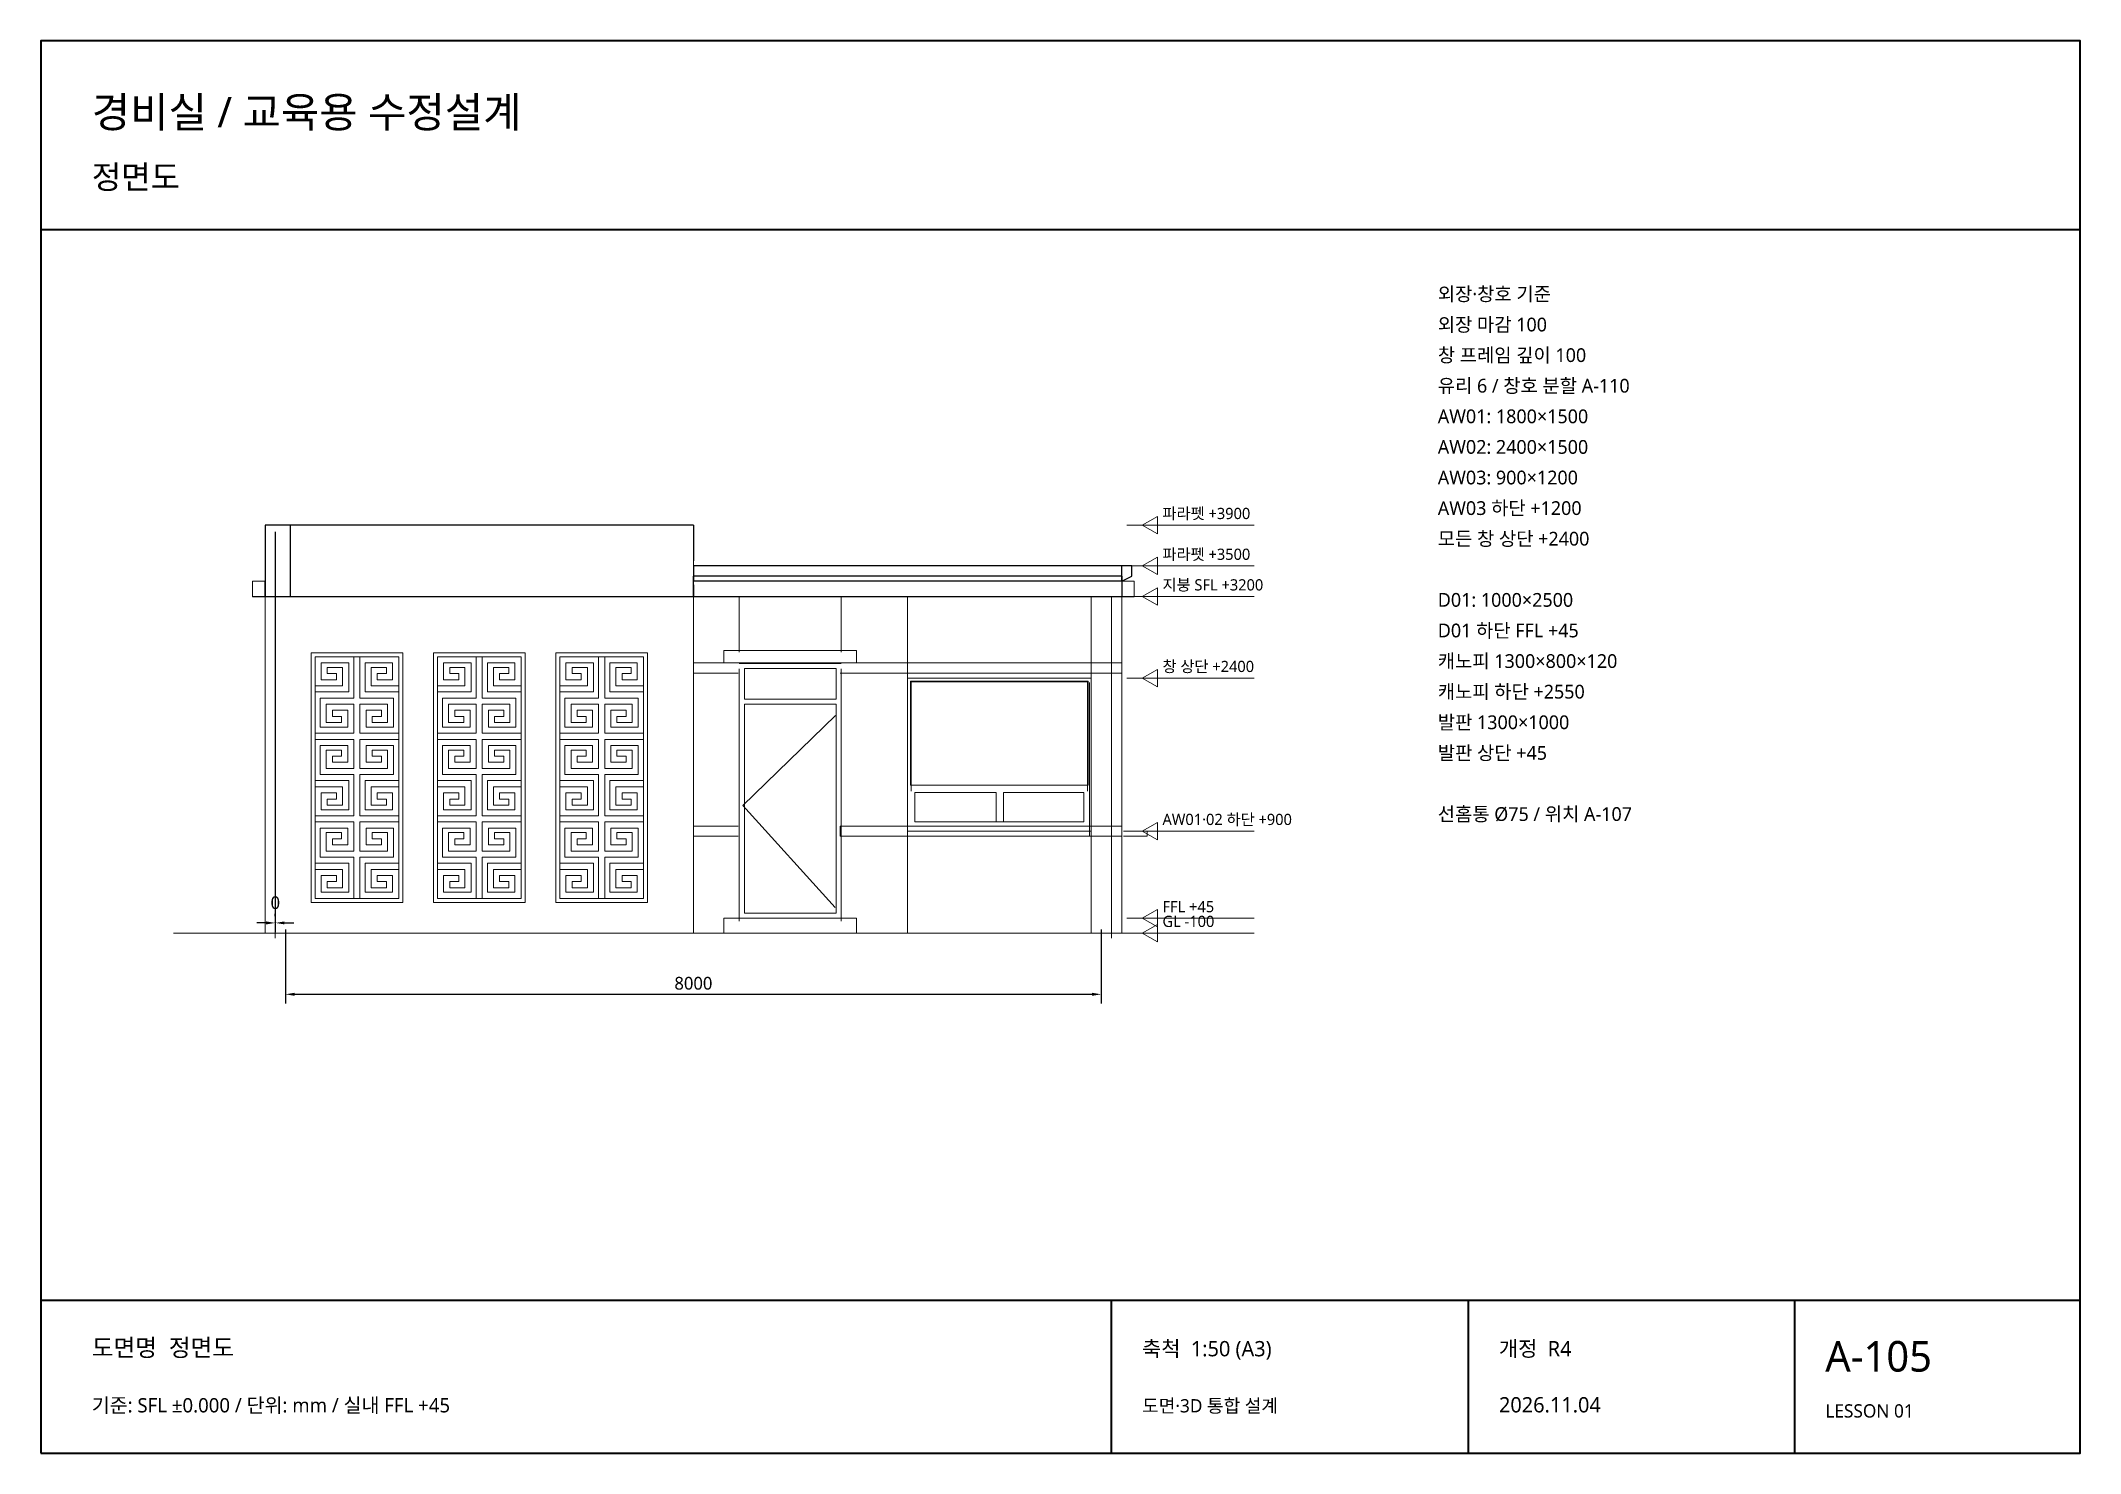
# Model space of a CAD drawing. Header units: millimetres. Extents: x 500 to 20500, y 500 to 14350.
import ezdxf

# ---------------------------------------------------------------- set-up
doc = ezdxf.new("R2010")
doc.units = ezdxf.units.MM
for name, color, linetype, lineweight in [('A-FINISH', 8, 'Continuous', 13), ('A-FRAME', 4, 'Continuous', 18), ('A-ROOF', 7, 'Continuous', 25), ('BORDER', 7, 'Continuous', 35), ('DIM', 8, 'Continuous', 13), ('GRID', 8, 'Continuous', 13), ('TEXT', 7, 'Continuous', 18)]:
    doc.layers.add(name, color=color, linetype=linetype, lineweight=lineweight)
doc.styles.add('KOREAN', font='malgun.ttf')
doc.dimstyles.get("Standard").update_dxf_attribs({"dimtxt": 2.5, "dimasz": 2.5, "dimexe": 1.25, "dimexo": 0.625, "dimtad": 1, "dimcen": 2.5, "dimazin": 3, "dimtfac": 1, "dimtmove": 0, "dimatfit": 3})

msp = doc.modelspace()

# ---------------------------------------------------------------- linework, layer by layer
at = {"layer": 'A-FINISH'}
for p, q in [((2699, 9600), (2699, 9011.765)), ((2699, 9600), (2699, 5600)), ((2700, 9600), (2700, 5600)), ((2700, 9600), (6899.802, 9600)), ((6899.802, 9600), (6899.802, 5600)), ((2697.5, 9050), (2577.5, 9050)), ((2577.5, 8900), (2577.5, 9050)), ((2697.5, 9050), (2697.5, 8900)), ((11222.5, 9050), (11102.5, 9050)), ((11102.5, 8900), (11102.5, 9050)), ((11222.5, 9050), (11222.5, 8900)), ((2577.5, 8900), (2697.5, 8900)), ((2577.5, 8897), (2577.5, 8900)), ((2577.5, 8897), (2697.5, 8897)), ((2697.5, 8900), (2697.5, 8897)), ((2699, 8894.118), (2699, 5600)), ((2800, 8900), (2700, 8900)), ((2700, 5600), (2700, 8900)), ((7350, 8900), (2800, 8900)), ((2800, 5600), (2800, 8900)), ((7350, 8900), (7350, 8428.571)), ((8350, 8900), (7350, 8900)), ((7350, 8354.167), (7350, 8900)), ((9000, 8900), (8350, 8900)), ((8350, 8428.571), (8350, 8900)), ((8350, 8900), (8350, 8354.167)), ((9000, 8900), (9000, 5600)), ((10800, 8900), (9000, 8900)), ((9000, 8100), (9000, 8900)), ((11000, 8900), (10800, 8900)), ((10800, 5600), (10800, 8900)), ((10800, 8900), (10800, 8100)), ((11000, 8900), (11000, 5600)), ((11100, 8900), (11000, 8900)), ((11100, 8900), (11100, 5600)), ((11102.5, 8900), (11222.5, 8900)), ((11102.5, 8897), (11102.5, 8900)), ((11102.5, 8897), (11222.5, 8897)), ((11222.5, 8900), (11222.5, 8897)), ((3149.901, 8350), (3149.901, 5900)), ((4049.901, 8350), (3149.901, 8350)), ((4009.901, 8310), (3189.901, 8310)), ((3189.901, 8310), (3189.901, 5940)), ((3249.901, 8250), (3519.901, 8250)), ((3249.901, 8085), (3249.901, 8250)), ((3309.901, 8145), (3309.901, 8205)), ((3309.901, 8205), (3459.901, 8205)), ((3459.901, 8025), (3459.901, 8205)), ((3519.901, 7965), (3519.901, 8250)), ((3569.901, 8310), (3569.901, 7905)), ((3629.901, 8310), (3629.901, 7905)), ((3949.901, 8250), (3679.901, 8250)), ((3679.901, 7965), (3679.901, 8250)), ((3739.901, 8025), (3739.901, 8205)), ((3889.901, 8205), (3739.901, 8205)), ((3889.901, 8145), (3889.901, 8205)), ((3949.901, 8085), (3949.901, 8250)), ((4009.901, 8310), (4009.901, 5940)), ((4049.901, 8350), (4049.901, 5900)), ((5249.901, 8350), (4349.901, 8350)), ((4349.901, 8350), (4349.901, 5900)), ((5209.901, 8310), (4389.901, 8310)), ((4389.901, 8310), (4389.901, 5940)), ((4449.901, 8250), (4719.901, 8250)), ((4449.901, 8085), (4449.901, 8250)), ((4509.901, 8145), (4509.901, 8205)), ((4509.901, 8205), (4659.901, 8205)), ((4659.901, 8025), (4659.901, 8205)), ((4719.901, 7965), (4719.901, 8250)), ((4769.901, 8310), (4769.901, 7905)), ((4829.901, 8310), (4829.901, 7905)), ((5149.901, 8250), (4879.901, 8250)), ((4879.901, 7965), (4879.901, 8250)), ((4939.901, 8025), (4939.901, 8205)), ((5089.901, 8205), (4939.901, 8205)), ((5089.901, 8145), (5089.901, 8205)), ((5149.901, 8085), (5149.901, 8250)), ((5209.901, 8310), (5209.901, 5940)), ((5249.901, 8350), (5249.901, 5900)), ((5549.901, 8350), (5549.901, 5900)), ((6449.901, 8350), (5549.901, 8350)), ((6409.901, 8310), (5589.901, 8310)), ((5589.901, 8310), (5589.901, 5940)), ((5649.901, 8250), (5919.901, 8250)), ((5649.901, 8085), (5649.901, 8250)), ((5709.901, 8145), (5709.901, 8205)), ((5709.901, 8205), (5859.901, 8205)), ((5859.901, 8025), (5859.901, 8205)), ((5919.901, 7965), (5919.901, 8250)), ((5969.901, 8310), (5969.901, 7905)), ((6029.901, 8310), (6029.901, 7905)), ((6349.901, 8250), (6079.901, 8250)), ((6079.901, 7965), (6079.901, 8250)), ((6139.901, 8025), (6139.901, 8205)), ((6289.901, 8205), (6139.901, 8205)), ((6289.901, 8145), (6289.901, 8205)), ((6349.901, 8085), (6349.901, 8250)), ((6409.901, 8310), (6409.901, 5940)), ((6449.901, 8350), (6449.901, 5900)), ((7229.95, 8250), (6899.802, 8250)), ((8500, 8370), (7200, 8370)), ((7200, 8250), (7200, 8370)), ((7200, 8250), (8500, 8250)), ((7350, 8245), (8350, 8245)), ((11100, 8250), (8454.62, 8250)), ((8500, 8370), (8500, 8250)), ((2699, 8150), (2699, 6950)), ((2699, 8110), (2699, 7705)), ((2699, 8110), (2699, 6990)), ((2699, 7885), (2699, 8050)), ((2699, 7765), (2699, 8050)), ((2699, 7945), (2699, 8005)), ((2699, 7825), (2699, 8005)), ((3189.901, 8025), (3459.901, 8025)), ((3399.901, 8085), (3249.901, 8085)), ((3309.901, 8145), (3399.901, 8145)), ((3399.901, 8085), (3399.901, 8145)), ((4009.901, 8025), (3739.901, 8025)), ((3799.901, 8085), (3799.901, 8145)), ((3889.901, 8145), (3799.901, 8145)), ((3799.901, 8085), (3949.901, 8085)), ((4389.901, 8025), (4659.901, 8025)), ((4599.901, 8085), (4449.901, 8085)), ((4509.901, 8145), (4599.901, 8145)), ((4599.901, 8085), (4599.901, 8145)), ((5209.901, 8025), (4939.901, 8025)), ((4999.901, 8085), (4999.901, 8145)), ((5089.901, 8145), (4999.901, 8145)), ((4999.901, 8085), (5149.901, 8085)), ((5589.901, 8025), (5859.901, 8025)), ((5799.901, 8085), (5649.901, 8085)), ((5709.901, 8145), (5799.901, 8145)), ((5799.901, 8085), (5799.901, 8145)), ((6409.901, 8025), (6139.901, 8025)), ((6199.901, 8085), (6199.901, 8145)), ((6289.901, 8145), (6199.901, 8145)), ((6199.901, 8085), (6349.901, 8085)), ((7340, 8150), (6899.802, 8150)), ((7350, 8192.857), (7350, 5717.857)), ((11100, 8150), (8339.604, 8150)), ((8350, 5717.857), (8350, 8192.857)), ((9000, 8100), (10800, 8100)), ((10785, 6554.039), (10785, 8056.539)), ((2699, 7885), (2699, 7945)), ((3189.901, 7965), (3519.901, 7965)), ((3239.901, 7905), (3239.901, 7620)), ((3569.901, 7905), (3239.901, 7905)), ((3299.901, 7845), (3299.901, 7665)), ((3569.901, 7845), (3299.901, 7845)), ((3569.901, 7845), (3569.901, 7560)), ((3629.901, 7905), (3959.901, 7905)), ((3629.901, 7845), (3629.901, 7560)), ((3629.901, 7845), (3899.901, 7845)), ((4009.901, 7965), (3679.901, 7965)), ((3899.901, 7845), (3899.901, 7665)), ((3959.901, 7905), (3959.901, 7620)), ((4389.901, 7965), (4719.901, 7965)), ((4439.901, 7905), (4439.901, 7620)), ((4769.901, 7905), (4439.901, 7905)), ((4499.901, 7845), (4499.901, 7665)), ((4769.901, 7845), (4499.901, 7845)), ((4769.901, 7845), (4769.901, 7560)), ((4829.901, 7905), (5159.901, 7905)), ((4829.901, 7845), (4829.901, 7560)), ((4829.901, 7845), (5099.901, 7845)), ((5209.901, 7965), (4879.901, 7965)), ((5099.901, 7845), (5099.901, 7665)), ((5159.901, 7905), (5159.901, 7620)), ((5589.901, 7965), (5919.901, 7965)), ((5639.901, 7905), (5639.901, 7620)), ((5969.901, 7905), (5639.901, 7905)), ((5699.901, 7845), (5699.901, 7665)), ((5969.901, 7845), (5699.901, 7845)), ((5969.901, 7845), (5969.901, 7560)), ((6029.901, 7905), (6359.901, 7905)), ((6029.901, 7845), (6029.901, 7560)), ((6029.901, 7845), (6299.901, 7845)), ((6409.901, 7965), (6079.901, 7965)), ((6299.901, 7845), (6299.901, 7665)), ((6359.901, 7905), (6359.901, 7620)), ((2699, 7705), (2699, 7420)), ((2699, 7645), (2699, 7360)), ((2699, 7645), (2699, 7465)), ((3509.901, 7620), (3239.901, 7620)), ((3449.901, 7665), (3299.901, 7665)), ((3359.901, 7785), (3359.901, 7725)), ((3359.901, 7785), (3509.901, 7785)), ((3449.901, 7725), (3359.901, 7725)), ((3449.901, 7725), (3449.901, 7665)), ((3509.901, 7785), (3509.901, 7620)), ((3689.901, 7785), (3689.901, 7620)), ((3839.901, 7785), (3689.901, 7785)), ((3689.901, 7620), (3959.901, 7620)), ((3749.901, 7725), (3749.901, 7665)), ((3749.901, 7725), (3839.901, 7725)), ((3749.901, 7665), (3899.901, 7665)), ((3839.901, 7785), (3839.901, 7725)), ((4709.901, 7620), (4439.901, 7620)), ((4649.901, 7665), (4499.901, 7665)), ((4559.901, 7785), (4559.901, 7725)), ((4559.901, 7785), (4709.901, 7785)), ((4649.901, 7725), (4559.901, 7725)), ((4649.901, 7725), (4649.901, 7665)), ((4709.901, 7785), (4709.901, 7620)), ((4889.901, 7785), (4889.901, 7620)), ((5039.901, 7785), (4889.901, 7785)), ((4889.901, 7620), (5159.901, 7620)), ((4949.901, 7725), (4949.901, 7665)), ((4949.901, 7725), (5039.901, 7725)), ((4949.901, 7665), (5099.901, 7665)), ((5039.901, 7785), (5039.901, 7725)), ((5909.901, 7620), (5639.901, 7620)), ((5849.901, 7665), (5699.901, 7665)), ((5759.901, 7785), (5759.901, 7725)), ((5759.901, 7785), (5909.901, 7785)), ((5849.901, 7725), (5759.901, 7725)), ((5849.901, 7725), (5849.901, 7665)), ((5909.901, 7785), (5909.901, 7620)), ((6089.901, 7785), (6089.901, 7620)), ((6239.901, 7785), (6089.901, 7785)), ((6089.901, 7620), (6359.901, 7620)), ((6149.901, 7725), (6149.901, 7665)), ((6149.901, 7725), (6239.901, 7725)), ((6149.901, 7665), (6299.901, 7665)), ((6239.901, 7785), (6239.901, 7725)), ((8294.604, 7735), (7385, 6850)), ((2699, 7585), (2699, 7420)), ((2699, 7585), (2699, 7525)), ((2699, 7525), (2699, 7465)), ((3189.901, 7560), (3569.901, 7560)), ((3189.901, 7500), (3569.901, 7500)), ((3509.901, 7440), (3239.901, 7440)), ((3239.901, 7155), (3239.901, 7440)), ((3509.901, 7275), (3509.901, 7440)), ((3569.901, 7215), (3569.901, 7500)), ((3629.901, 7560), (4009.901, 7560)), ((3629.901, 7500), (4009.901, 7500)), ((3629.901, 7215), (3629.901, 7500)), ((3689.901, 7440), (3959.901, 7440)), ((3689.901, 7275), (3689.901, 7440)), ((3959.901, 7155), (3959.901, 7440)), ((4389.901, 7560), (4769.901, 7560)), ((4389.901, 7500), (4769.901, 7500)), ((4709.901, 7440), (4439.901, 7440)), ((4439.901, 7155), (4439.901, 7440)), ((4709.901, 7275), (4709.901, 7440)), ((4769.901, 7215), (4769.901, 7500)), ((4829.901, 7560), (5209.901, 7560)), ((4829.901, 7500), (5209.901, 7500)), ((4829.901, 7215), (4829.901, 7500)), ((4889.901, 7440), (5159.901, 7440)), ((4889.901, 7275), (4889.901, 7440)), ((5159.901, 7155), (5159.901, 7440)), ((5589.901, 7560), (5969.901, 7560)), ((5589.901, 7500), (5969.901, 7500)), ((5909.901, 7440), (5639.901, 7440)), ((5639.901, 7155), (5639.901, 7440)), ((5909.901, 7275), (5909.901, 7440)), ((5969.901, 7215), (5969.901, 7500)), ((6029.901, 7560), (6409.901, 7560)), ((6029.901, 7500), (6409.901, 7500)), ((6029.901, 7215), (6029.901, 7500)), ((6089.901, 7440), (6359.901, 7440)), ((6089.901, 7275), (6089.901, 7440)), ((6359.901, 7155), (6359.901, 7440)), ((2699, 7015), (2699, 7300)), ((2699, 7075), (2699, 7240)), ((2699, 6990), (2699, 7240)), ((3299.901, 7215), (3299.901, 7395)), ((3449.901, 7395), (3299.901, 7395)), ((3569.901, 7215), (3299.901, 7215)), ((3359.901, 7275), (3359.901, 7335)), ((3449.901, 7335), (3359.901, 7335)), ((3359.901, 7275), (3509.901, 7275)), ((3449.901, 7335), (3449.901, 7395)), ((3629.901, 7215), (3899.901, 7215)), ((3839.901, 7275), (3689.901, 7275)), ((3749.901, 7335), (3749.901, 7395)), ((3749.901, 7395), (3899.901, 7395)), ((3749.901, 7335), (3839.901, 7335)), ((3839.901, 7275), (3839.901, 7335)), ((3899.901, 7215), (3899.901, 7395)), ((4499.901, 7215), (4499.901, 7395)), ((4649.901, 7395), (4499.901, 7395)), ((4769.901, 7215), (4499.901, 7215)), ((4559.901, 7275), (4559.901, 7335)), ((4649.901, 7335), (4559.901, 7335)), ((4559.901, 7275), (4709.901, 7275)), ((4649.901, 7335), (4649.901, 7395)), ((4829.901, 7215), (5099.901, 7215)), ((5039.901, 7275), (4889.901, 7275)), ((4949.901, 7335), (4949.901, 7395)), ((4949.901, 7395), (5099.901, 7395)), ((4949.901, 7335), (5039.901, 7335)), ((5039.901, 7275), (5039.901, 7335)), ((5099.901, 7215), (5099.901, 7395)), ((5699.901, 7215), (5699.901, 7395)), ((5849.901, 7395), (5699.901, 7395)), ((5969.901, 7215), (5699.901, 7215)), ((5759.901, 7275), (5759.901, 7335)), ((5849.901, 7335), (5759.901, 7335)), ((5759.901, 7275), (5909.901, 7275)), ((5849.901, 7335), (5849.901, 7395)), ((6029.901, 7215), (6299.901, 7215)), ((6239.901, 7275), (6089.901, 7275)), ((6149.901, 7335), (6149.901, 7395)), ((6149.901, 7395), (6299.901, 7395)), ((6149.901, 7335), (6239.901, 7335)), ((6239.901, 7275), (6239.901, 7335)), ((6299.901, 7215), (6299.901, 7395)), ((2699, 7135), (2699, 7195)), ((2699, 7015), (2699, 7195)), ((2699, 7075), (2699, 7135)), ((3189.901, 7095), (3519.901, 7095)), ((3189.901, 7035), (3459.901, 7035)), ((3569.901, 7155), (3239.901, 7155)), ((3459.901, 7035), (3459.901, 6855)), ((3519.901, 7095), (3519.901, 6810)), ((3569.901, 6750), (3569.901, 7155)), ((3629.901, 6750), (3629.901, 7155)), ((3629.901, 7155), (3959.901, 7155)), ((3679.901, 7095), (3679.901, 6810)), ((4009.901, 7095), (3679.901, 7095)), ((3739.901, 7035), (3739.901, 6855)), ((4009.901, 7035), (3739.901, 7035)), ((4389.901, 7095), (4719.901, 7095)), ((4389.901, 7035), (4659.901, 7035)), ((4769.901, 7155), (4439.901, 7155)), ((4659.901, 7035), (4659.901, 6855)), ((4719.901, 7095), (4719.901, 6810)), ((4769.901, 6750), (4769.901, 7155)), ((4829.901, 6750), (4829.901, 7155)), ((4829.901, 7155), (5159.901, 7155)), ((4879.901, 7095), (4879.901, 6810)), ((5209.901, 7095), (4879.901, 7095)), ((4939.901, 7035), (4939.901, 6855)), ((5209.901, 7035), (4939.901, 7035)), ((5589.901, 7095), (5919.901, 7095)), ((5589.901, 7035), (5859.901, 7035)), ((5969.901, 7155), (5639.901, 7155)), ((5859.901, 7035), (5859.901, 6855)), ((5919.901, 7095), (5919.901, 6810)), ((5969.901, 6750), (5969.901, 7155)), ((6029.901, 6750), (6029.901, 7155)), ((6029.901, 7155), (6359.901, 7155)), ((6079.901, 7095), (6079.901, 6810)), ((6409.901, 7095), (6079.901, 7095)), ((6139.901, 7035), (6139.901, 6855)), ((6409.901, 7035), (6139.901, 7035)), ((3249.901, 6975), (3249.901, 6810)), ((3399.901, 6975), (3249.901, 6975)), ((3249.901, 6810), (3519.901, 6810)), ((3309.901, 6915), (3309.901, 6855)), ((3309.901, 6915), (3399.901, 6915)), ((3309.901, 6855), (3459.901, 6855)), ((3399.901, 6975), (3399.901, 6915)), ((3949.901, 6810), (3679.901, 6810)), ((3889.901, 6855), (3739.901, 6855)), ((3799.901, 6975), (3799.901, 6915)), ((3799.901, 6975), (3949.901, 6975)), ((3889.901, 6915), (3799.901, 6915)), ((3889.901, 6915), (3889.901, 6855)), ((3949.901, 6975), (3949.901, 6810)), ((4449.901, 6975), (4449.901, 6810)), ((4599.901, 6975), (4449.901, 6975)), ((4449.901, 6810), (4719.901, 6810)), ((4509.901, 6915), (4509.901, 6855)), ((4509.901, 6915), (4599.901, 6915)), ((4509.901, 6855), (4659.901, 6855)), ((4599.901, 6975), (4599.901, 6915)), ((5149.901, 6810), (4879.901, 6810)), ((5089.901, 6855), (4939.901, 6855)), ((4999.901, 6975), (4999.901, 6915)), ((4999.901, 6975), (5149.901, 6975)), ((5089.901, 6915), (4999.901, 6915)), ((5089.901, 6915), (5089.901, 6855)), ((5149.901, 6975), (5149.901, 6810)), ((5649.901, 6975), (5649.901, 6810)), ((5799.901, 6975), (5649.901, 6975)), ((5649.901, 6810), (5919.901, 6810)), ((5709.901, 6915), (5709.901, 6855)), ((5709.901, 6915), (5799.901, 6915)), ((5709.901, 6855), (5859.901, 6855)), ((5799.901, 6975), (5799.901, 6915)), ((6349.901, 6810), (6079.901, 6810)), ((6289.901, 6855), (6139.901, 6855)), ((6199.901, 6975), (6199.901, 6915)), ((6199.901, 6975), (6349.901, 6975)), ((6289.901, 6915), (6199.901, 6915)), ((6289.901, 6915), (6289.901, 6855)), ((6349.901, 6975), (6349.901, 6810)), ((7385, 6850), (8289.604, 5850)), ((2699, 6730), (2699, 5900)), ((2699, 6690), (2699, 5940)), ((2699, 6405), (2699, 6690)), ((2699, 6465), (2699, 6630)), ((2699, 6345), (2699, 6630)), ((3189.901, 6750), (3569.901, 6750)), ((3189.901, 6690), (3569.901, 6690)), ((3509.901, 6630), (3239.901, 6630)), ((3239.901, 6345), (3239.901, 6630)), ((3509.901, 6465), (3509.901, 6630)), ((3569.901, 6405), (3569.901, 6690)), ((3629.901, 6750), (4009.901, 6750)), ((3629.901, 6690), (4009.901, 6690)), ((3629.901, 6405), (3629.901, 6690)), ((3689.901, 6630), (3959.901, 6630)), ((3689.901, 6465), (3689.901, 6630)), ((3959.901, 6345), (3959.901, 6630)), ((4389.901, 6750), (4769.901, 6750)), ((4389.901, 6690), (4769.901, 6690)), ((4709.901, 6630), (4439.901, 6630)), ((4439.901, 6345), (4439.901, 6630)), ((4709.901, 6465), (4709.901, 6630)), ((4769.901, 6405), (4769.901, 6690)), ((4829.901, 6750), (5209.901, 6750)), ((4829.901, 6690), (5209.901, 6690)), ((4829.901, 6405), (4829.901, 6690)), ((4889.901, 6630), (5159.901, 6630)), ((4889.901, 6465), (4889.901, 6630)), ((5159.901, 6345), (5159.901, 6630)), ((5589.901, 6750), (5969.901, 6750)), ((5589.901, 6690), (5969.901, 6690)), ((5909.901, 6630), (5639.901, 6630)), ((5639.901, 6345), (5639.901, 6630)), ((5909.901, 6465), (5909.901, 6630)), ((5969.901, 6405), (5969.901, 6690)), ((6029.901, 6750), (6409.901, 6750)), ((6029.901, 6690), (6409.901, 6690)), ((6029.901, 6405), (6029.901, 6690)), ((6089.901, 6630), (6359.901, 6630)), ((6089.901, 6465), (6089.901, 6630)), ((6359.901, 6345), (6359.901, 6630)), ((7340, 6650), (6899.802, 6650)), ((11100, 6650), (8339.604, 6650)), ((8339.604, 6650), (8339.604, 6550)), ((9000, 5600), (9000, 6600)), ((10800, 6600), (9000, 6600)), ((9000, 6550), (9000, 6600)), ((10800, 6600), (10800, 5600)), ((10800, 6600), (10800, 6550)), ((11101, 6650), (11101, 6550)), ((11350, 6600), (11116.667, 6600)), ((11350, 6600), (11350, 6550)), ((2699, 6525), (2699, 6585)), ((2699, 6405), (2699, 6585)), ((2699, 6465), (2699, 6525)), ((3299.901, 6405), (3299.901, 6585)), ((3449.901, 6585), (3299.901, 6585)), ((3569.901, 6405), (3299.901, 6405)), ((3359.901, 6465), (3359.901, 6525)), ((3449.901, 6525), (3359.901, 6525)), ((3359.901, 6465), (3509.901, 6465)), ((3449.901, 6525), (3449.901, 6585)), ((3629.901, 6405), (3899.901, 6405)), ((3839.901, 6465), (3689.901, 6465)), ((3749.901, 6525), (3749.901, 6585)), ((3749.901, 6585), (3899.901, 6585)), ((3749.901, 6525), (3839.901, 6525)), ((3839.901, 6465), (3839.901, 6525)), ((3899.901, 6405), (3899.901, 6585)), ((4499.901, 6405), (4499.901, 6585)), ((4649.901, 6585), (4499.901, 6585)), ((4769.901, 6405), (4499.901, 6405)), ((4559.901, 6465), (4559.901, 6525)), ((4649.901, 6525), (4559.901, 6525)), ((4559.901, 6465), (4709.901, 6465)), ((4649.901, 6525), (4649.901, 6585)), ((4829.901, 6405), (5099.901, 6405)), ((5039.901, 6465), (4889.901, 6465)), ((4949.901, 6525), (4949.901, 6585)), ((4949.901, 6585), (5099.901, 6585)), ((4949.901, 6525), (5039.901, 6525)), ((5039.901, 6465), (5039.901, 6525)), ((5099.901, 6405), (5099.901, 6585)), ((5699.901, 6405), (5699.901, 6585)), ((5849.901, 6585), (5699.901, 6585)), ((5969.901, 6405), (5699.901, 6405)), ((5759.901, 6465), (5759.901, 6525)), ((5849.901, 6525), (5759.901, 6525)), ((5759.901, 6465), (5909.901, 6465)), ((5849.901, 6525), (5849.901, 6585)), ((6029.901, 6405), (6299.901, 6405)), ((6239.901, 6465), (6089.901, 6465)), ((6149.901, 6525), (6149.901, 6585)), ((6149.901, 6585), (6299.901, 6585)), ((6149.901, 6525), (6239.901, 6525)), ((6239.901, 6465), (6239.901, 6525)), ((6299.901, 6405), (6299.901, 6585)), ((7340, 6550), (6899.802, 6550)), ((8339.604, 6550), (11100, 6550)), ((9000, 6550), (10800, 6550)), ((11116.667, 6550), (11350, 6550)), ((2699, 5940), (2699, 6345)), ((2699, 6285), (2699, 6000)), ((2699, 6225), (2699, 6045)), ((3189.901, 6285), (3519.901, 6285)), ((3189.901, 6225), (3459.901, 6225)), ((3569.901, 6345), (3239.901, 6345)), ((3459.901, 6225), (3459.901, 6045)), ((3519.901, 6285), (3519.901, 6000)), ((3569.901, 5940), (3569.901, 6345)), ((3629.901, 5940), (3629.901, 6345)), ((3629.901, 6345), (3959.901, 6345)), ((3679.901, 6285), (3679.901, 6000)), ((4009.901, 6285), (3679.901, 6285)), ((3739.901, 6225), (3739.901, 6045)), ((4009.901, 6225), (3739.901, 6225)), ((4389.901, 6285), (4719.901, 6285)), ((4389.901, 6225), (4659.901, 6225)), ((4769.901, 6345), (4439.901, 6345)), ((4659.901, 6225), (4659.901, 6045)), ((4719.901, 6285), (4719.901, 6000)), ((4769.901, 5940), (4769.901, 6345)), ((4829.901, 5940), (4829.901, 6345)), ((4829.901, 6345), (5159.901, 6345)), ((4879.901, 6285), (4879.901, 6000)), ((5209.901, 6285), (4879.901, 6285)), ((4939.901, 6225), (4939.901, 6045)), ((5209.901, 6225), (4939.901, 6225)), ((5589.901, 6285), (5919.901, 6285)), ((5589.901, 6225), (5859.901, 6225)), ((5969.901, 6345), (5639.901, 6345)), ((5859.901, 6225), (5859.901, 6045)), ((5919.901, 6285), (5919.901, 6000)), ((5969.901, 5940), (5969.901, 6345)), ((6029.901, 5940), (6029.901, 6345)), ((6029.901, 6345), (6359.901, 6345)), ((6079.901, 6285), (6079.901, 6000)), ((6409.901, 6285), (6079.901, 6285)), ((6139.901, 6225), (6139.901, 6045)), ((6409.901, 6225), (6139.901, 6225)), ((2699, 6165), (2699, 6000)), ((2699, 6165), (2699, 6105)), ((2699, 6105), (2699, 6045)), ((3249.901, 6165), (3249.901, 6000)), ((3399.901, 6165), (3249.901, 6165)), ((3249.901, 6000), (3519.901, 6000)), ((3309.901, 6105), (3309.901, 6045)), ((3309.901, 6105), (3399.901, 6105)), ((3309.901, 6045), (3459.901, 6045)), ((3399.901, 6165), (3399.901, 6105)), ((3949.901, 6000), (3679.901, 6000)), ((3889.901, 6045), (3739.901, 6045)), ((3799.901, 6165), (3799.901, 6105)), ((3799.901, 6165), (3949.901, 6165)), ((3889.901, 6105), (3799.901, 6105)), ((3889.901, 6105), (3889.901, 6045)), ((3949.901, 6165), (3949.901, 6000)), ((4449.901, 6165), (4449.901, 6000)), ((4599.901, 6165), (4449.901, 6165)), ((4449.901, 6000), (4719.901, 6000)), ((4509.901, 6105), (4509.901, 6045)), ((4509.901, 6105), (4599.901, 6105)), ((4509.901, 6045), (4659.901, 6045)), ((4599.901, 6165), (4599.901, 6105)), ((5149.901, 6000), (4879.901, 6000)), ((5089.901, 6045), (4939.901, 6045)), ((4999.901, 6165), (4999.901, 6105)), ((4999.901, 6165), (5149.901, 6165)), ((5089.901, 6105), (4999.901, 6105)), ((5089.901, 6105), (5089.901, 6045)), ((5149.901, 6165), (5149.901, 6000)), ((5649.901, 6165), (5649.901, 6000)), ((5799.901, 6165), (5649.901, 6165)), ((5649.901, 6000), (5919.901, 6000)), ((5709.901, 6105), (5709.901, 6045)), ((5709.901, 6105), (5799.901, 6105)), ((5709.901, 6045), (5859.901, 6045)), ((5799.901, 6165), (5799.901, 6105)), ((6349.901, 6000), (6079.901, 6000)), ((6289.901, 6045), (6139.901, 6045)), ((6199.901, 6165), (6199.901, 6105)), ((6199.901, 6165), (6349.901, 6165)), ((6289.901, 6105), (6199.901, 6105)), ((6289.901, 6105), (6289.901, 6045)), ((6349.901, 6165), (6349.901, 6000)), ((4049.901, 5900), (3149.901, 5900)), ((4009.901, 5940), (3189.901, 5940)), ((5249.901, 5900), (4349.901, 5900)), ((5209.901, 5940), (4389.901, 5940)), ((6449.901, 5900), (5549.901, 5900)), ((6409.901, 5940), (5589.901, 5940)), ((2600, 5600), (2600.321, 5600)), ((2600.321, 5600), (2601.278, 5600)), ((2601.278, 5600), (2602.855, 5600)), ((2602.855, 5600), (2605.024, 5600)), ((2605.024, 5600), (2607.749, 5600)), ((2607.749, 5600), (2610.983, 5600)), ((2610.983, 5600), (2614.671, 5600)), ((2614.671, 5600), (2618.75, 5600)), ((2618.75, 5600), (2623.149, 5600)), ((2623.149, 5600), (2627.794, 5600)), ((2627.794, 5600), (2632.605, 5600)), ((2632.605, 5600), (2637.5, 5600)), ((2637.5, 5600), (2642.395, 5600)), ((2642.395, 5600), (2647.206, 5600)), ((2647.206, 5600), (2651.851, 5600)), ((2651.851, 5600), (2656.25, 5600)), ((2656.25, 5600), (2660.329, 5600)), ((2660.329, 5600), (2664.017, 5600)), ((2664.017, 5600), (2667.251, 5600)), ((2667.251, 5600), (2669.976, 5600)), ((2669.976, 5600), (2672.145, 5600)), ((2672.145, 5600), (2673.722, 5600)), ((2673.722, 5600), (2674.679, 5600)), ((2674.679, 5600), (2675, 5600)), ((2700, 5600), (2800, 5600)), ((2800, 5550), (2800, 5625)), ((2800, 5600), (7230.263, 5600)), ((8500, 5745), (7200, 5745)), ((7200, 5600), (7200, 5745)), ((7200, 5600), (8500, 5600)), ((8350, 5745), (7350, 5745)), ((8458.333, 5600), (9000, 5600)), ((8500, 5745), (8500, 5600)), ((9000, 5600), (10800, 5600)), ((10800, 5600), (11000, 5600)), ((11000, 5625), (11000, 5550)), ((11000, 5600), (11100, 5600)), ((11125, 5600), (11125.321, 5600)), ((11125.321, 5600), (11126.278, 5600)), ((11126.278, 5600), (11127.854, 5600)), ((11127.854, 5600), (11130.024, 5600)), ((11130.024, 5600), (11132.749, 5600)), ((11132.749, 5600), (11135.983, 5600)), ((11135.983, 5600), (11139.671, 5600)), ((11139.671, 5600), (11143.75, 5600)), ((11143.75, 5600), (11148.149, 5600)), ((11148.149, 5600), (11152.795, 5600)), ((11152.795, 5600), (11157.605, 5600)), ((11157.605, 5600), (11162.5, 5600)), ((11162.5, 5600), (11167.394, 5600)), ((11167.394, 5600), (11172.206, 5600)), ((11172.206, 5600), (11176.851, 5600)), ((11176.851, 5600), (11181.25, 5600)), ((11181.25, 5600), (11185.328, 5600)), ((11185.328, 5600), (11189.016, 5600)), ((11189.016, 5600), (11192.251, 5600)), ((11192.251, 5600), (11194.976, 5600)), ((11194.976, 5600), (11197.145, 5600)), ((11197.145, 5600), (11198.723, 5600)), ((11198.723, 5600), (11199.679, 5600)), ((11199.679, 5600), (11200, 5600))]:
    msp.add_line(p, q, dxfattribs=at)
at = {"layer": 'A-FRAME'}
for p, q in [((7400, 8195), (8300, 8195)), ((7400, 7895), (7400, 8195)), ((8300, 8195), (8300, 7895)), ((9030, 8070), (10770, 8070)), ((9030, 7050), (9030, 8070)), ((10765, 8065), (9035, 8065)), ((9035, 6992.5), (9035, 8065)), ((10765, 8065), (10765, 6992.5)), ((10770, 8070), (10770, 7050)), ((8300, 7895), (7400, 7895)), ((7400, 7845), (8300, 7845)), ((7400, 5795), (7400, 7845)), ((8300, 7845), (8300, 5795)), ((10770, 7050), (9030, 7050)), ((9070, 6980), (9870, 6980)), ((9070, 6690), (9070, 6980)), ((9870, 6980), (9870, 6690)), ((9940, 6980), (10730, 6980)), ((9940, 6690), (9940, 6980)), ((10730, 6980), (10730, 6690)), ((9070, 6690), (10730, 6690)), ((9870, 6690), (9070, 6690)), ((9940, 6690), (9870, 6690)), ((10730, 6690), (9940, 6690)), ((8300, 5795), (7400, 5795))]:
    msp.add_line(p, q, dxfattribs=at)
at = {"layer": 'A-ROOF'}
for p, q in [((2700, 9600), (2700, 8900)), ((2950, 9600), (2700, 9600)), ((2950, 8900), (2950, 9600)), ((6900, 9600), (2950, 9600)), ((6900, 9600), (6900, 9250)), ((6900, 9200), (6900, 9100)), ((11100, 9200), (6900, 9200)), ((11200, 9200), (11100, 9200)), ((11100, 9100), (11100, 9200)), ((11200, 9100), (11200, 9200)), ((6900, 8900), (6900, 9100)), ((6900, 9100), (6900, 9050)), ((11100, 9100), (6900, 9100)), ((11100, 9050), (6900, 9050)), ((6900, 9016.667), (6900, 8900)), ((11100, 9100), (11100, 8900)), ((11100, 9050), (11200, 9100)), ((11100, 9050), (11100, 9100)), ((2700, 8900), (2950, 8900)), ((2950, 8900), (6900, 8900)), ((6900, 8900), (11100, 8900))]:
    msp.add_line(p, q, dxfattribs=at)
at = {"layer": 'BORDER'}
for p, q in [((500, 12500), (20500, 12500)), ((500, 2000), (20500, 2000)), ((11000, 500), (11000, 2000)), ((14500, 500), (14500, 2000)), ((17700, 500), (17700, 2000))]:
    msp.add_line(p, q, dxfattribs=at)
msp.add_lwpolyline([(500, 500), (20500, 500), (20500, 14350), (500, 14350)], close=True, dxfattribs=at)
at = {"layer": 'DIM'}
for p, q in [((11150, 9600), (12400, 9600)), ((11150, 9200), (12400, 9200)), ((11150, 8900), (12400, 8900)), ((11150, 8100), (12400, 8100)), ((11150, 6600), (12400, 6600)), ((11150, 5745), (12400, 5745)), ((11150, 5600), (12400, 5600))]:
    msp.add_line(p, q, dxfattribs=at)
for points in [[(11300, 9600), (11450, 9685), (11450, 9515)], [(11300, 9200), (11450, 9285), (11450, 9115)], [(11300, 8900), (11450, 8985), (11450, 8815)], [(11300, 8100), (11450, 8185), (11450, 8015)], [(11300, 6600), (11450, 6685), (11450, 6515)], [(11300, 5745), (11450, 5830), (11450, 5660)], [(11300, 5600), (11450, 5685), (11450, 5515)]]:
    msp.add_lwpolyline(points, close=True, dxfattribs=at)
at = {"layer": 'GRID'}
msp.add_line((1800, 5600), (12000, 5600), dxfattribs=at)

# ---------------------------------------------------------------- texts
at = {"layer": 'TEXT', "style": 'KOREAN'}
for s, height, p in [('경비실 / 교육용 수정설계', 300, (1000, 13500)), ('정면도', 230, (1000, 12900)), ('외장·창호 기준', 135, (14200, 11800)), ('외장 마감 100', 135, (14200, 11500)), ('창 프레임 깊이 100', 135, (14200, 11200)), ('유리 6 / 창호 분할 A-110', 135, (14200, 10900)), ('AW01: 1800×1500', 135, (14200, 10600)), ('AW02: 2400×1500', 135, (14200, 10300)), ('AW03: 900×1200', 135, (14200, 10000)), ('AW03 하단 +1200', 135, (14200, 9700)), ('파라펫 +3900', 110, (11500, 9660)), ('모든 창 상단 +2400', 135, (14200, 9400)), ('파라펫 +3500', 110, (11500, 9260)), ('지붕 SFL +3200', 110, (11500, 8960)), ('D01: 1000×2500', 135, (14200, 8800)), ('D01 하단 FFL +45', 135, (14200, 8500)), ('창 상단 +2400', 110, (11500, 8160)), ('캐노피 1300×800×120', 135, (14200, 8200)), ('캐노피 하단 +2550', 135, (14200, 7900)), ('발판 1300×1000', 135, (14200, 7600)), ('발판 상단 +45', 135, (14200, 7300)), ('선홈통 Ø75 / 위치 A-107', 135, (14200, 6700)), ('AW01·02 하단 +900', 110, (11500, 6660)), ('FFL +45', 110, (11500, 5805)), ('GL -100', 110, (11500, 5660)), ('도면명  정면도', 170, (1000, 1450)), ('축척  1:50 (A3)', 150, (11300, 1450)), ('개정  R4', 150, (14800, 1450)), ('A-105', 300, (18000, 1300)), ('기준: SFL ±0.000 / 단위: mm / 실내 FFL +45', 140, (1000, 900)), ('도면·3D 통합 설계', 130, (11300, 900)), ('2026.11.04', 150, (14800, 900)), ('LESSON 01', 130, (18000, 850))]:
    msp.add_text(s, height=height, dxfattribs=at).set_placement(p)

# ---------------------------------------------------------------- dimensions: what is measured, and where the dimension line sits
at = {"layer": 'DIM'}
for base, p1, p2 in [((2150, 5700), (2800, 5700), (2800, 9600)), ((2900, 5000), (2900, 5700), (10900, 5700))]:
    msp.add_linear_dim(base=base, p1=p1, p2=p2, dimstyle='Standard', override={"dimtxt": 125, "dimasz": 90, "dimexe": 90, "dimexo": 65, "dimgap": 45, "dimtad": 1, "dimdec": 0, "dimlfac": 1, "dimtxsty": 'KOREAN', "dimclrd": 8, "dimclre": 8, "dimclrt": 7}, dxfattribs=at).render()

doc.saveas('drawing.dxf')
